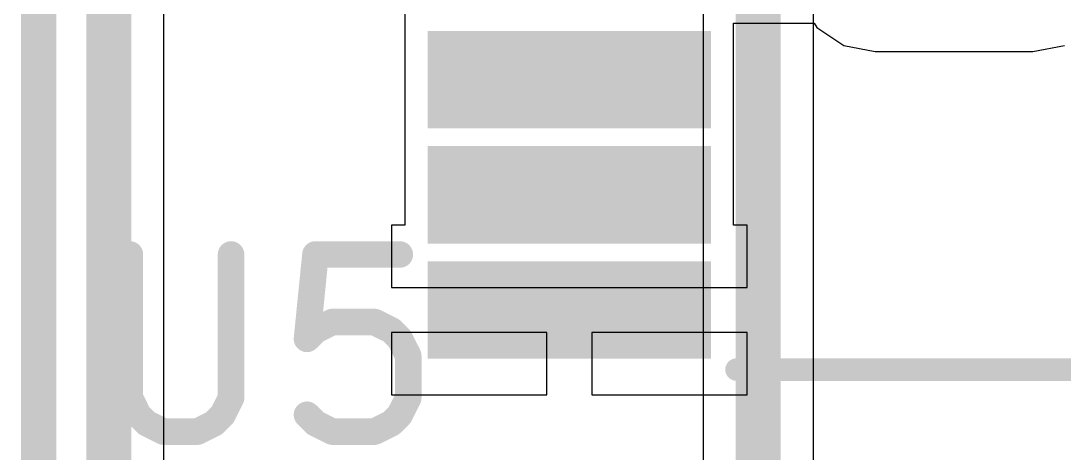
# Model space of a CAD drawing. Header units: inches. Extents: x 0 to 12.4, y -0.6 to 2.2.
# Drawn here: x 2.1051 to 2.337, y 0.4384 to 0.5345 of the extents above; entities that cross this region are included whole.
import ezdxf

# ---------------------------------------------------------------- set-up
doc = ezdxf.new("R2010")
doc.units = ezdxf.units.IN
doc.header["$MEASUREMENT"] = 0
for name, color, linetype in [('Bottom Layer', 5, 'Continuous'), ('Dimension', 6, 'Continuous'), ('Mechanical 4', 56, 'Continuous'), ('Top Layer', 1, 'Continuous'), ('Top Overlay', 2, 'Continuous'), ('Top Paste', 8, 'Continuous'), ('Top Solder', 216, 'Continuous')]:
    doc.layers.add(name, color=color, linetype=linetype)

# ---------------------------------------------------------------- blocks, each defined once
blk = doc.blocks.new('TSSOP_16_1')
at = {"layer": 'Top Layer'}
for points in [[(-0.1437, -0.02953), (-0.08465, -0.02953), (-0.08465, -0.04724), (-0.1437, -0.04724)], [(-0.1437, -0.05512), (-0.08465, -0.05512), (-0.08465, -0.07283), (-0.1437, -0.07283)], [(-0.1437, -0.08071), (-0.08465, -0.08071), (-0.08465, -0.09843), (-0.1437, -0.09843)]]:
    blk.add_hatch(color=1, dxfattribs=at).paths.add_polyline_path(points)
at = {"layer": 'Top Paste'}
for points in [[(-0.1437, -0.02953), (-0.08465, -0.02953), (-0.08465, -0.04724), (-0.1437, -0.04724)], [(-0.1437, -0.05512), (-0.08465, -0.05512), (-0.08465, -0.07283), (-0.1437, -0.07283)], [(-0.1437, -0.08071), (-0.08465, -0.08071), (-0.08465, -0.09843), (-0.1437, -0.09843)]]:
    blk.add_hatch(color=8, dxfattribs=at).paths.add_polyline_path(points)
at = {"layer": 'Top Solder'}
for points in [[(-0.14567, -0.02756), (-0.08268, -0.02756), (-0.08268, -0.04921), (-0.14567, -0.04921)], [(-0.14567, -0.05315), (-0.08268, -0.05315), (-0.08268, -0.0748), (-0.14567, -0.0748)], [(-0.14567, -0.07874), (-0.08268, -0.07874), (-0.08268, -0.10039), (-0.14567, -0.10039)]]:
    blk.add_hatch(color=216, dxfattribs=at).paths.add_polyline_path(points)
at = {"layer": 'Top Overlay'}
blk.add_lwpolyline([(-0.077, -0.10282, 0.005, 0.005, 0), (0.078, -0.10282, 0.005, 0.005, 0)], format="xyseb", dxfattribs=at)
blk.add_lwpolyline([(-0.07825, -0.10282, 0.0025, 0.0025, 1), (-0.07575, -0.10282, 0.0025, 0.0025, 1)], format="xyseb", close=True, dxfattribs=at)

msp = doc.modelspace()

# ---------------------------------------------------------------- linework, layer by layer
at = {"layer": 'Bottom Layer'}
for p, q in [((2.25676, 0.55663), (2.25676, 0.33507)), ((2.28124, 0.33), (2.28124, 0.55663))]:
    msp.add_line(p, q, dxfattribs=at)
msp.add_lwpolyline([(2.269, 0.33, 0.01, 0.01, 0), (2.269, 0.571, 0.01, 0.01, 0)], format="xyseb", dxfattribs=at)
at = {"layer": 'Dimension'}
msp.add_lwpolyline([(2.10907, 0.412, 0.00787, 0.00787, 0), (2.10907, 0.62074, 0.00787, 0.00787, 0)], format="xyseb", dxfattribs=at)
at = {"layer": 'Mechanical 4'}
for points in [[(2.12935, 0.45069, 0.00591, 0.00591, 0), (2.12935, 0.48256, 0.00591, 0.00591, 0)], [(2.15185, 0.45069, 0.00591, 0.00591, 0), (2.15185, 0.48256, 0.00591, 0.00591, 0)], [(2.16872, 0.46381, 0.00591, 0.00591, 0), (2.1706, 0.48256, 0.00591, 0.00591, 0)], [(2.1706, 0.48256, 0.00591, 0.00591, 0), (2.18934, 0.48256, 0.00591, 0.00591, 0)], [(2.16872, 0.46381, 0.00591, 0.00591, 0), (2.1706, 0.46569, 0.00591, 0.00591, 0)], [(2.1706, 0.46569, 0.00591, 0.00591, 0), (2.17434, 0.46756, 0.00591, 0.00591, 0)], [(2.17434, 0.46756, 0.00591, 0.00591, 0), (2.18372, 0.46756, 0.00591, 0.00591, 0)], [(2.18372, 0.46756, 0.00591, 0.00591, 0), (2.18747, 0.46569, 0.00591, 0.00591, 0)], [(2.18747, 0.46569, 0.00591, 0.00591, 0), (2.18934, 0.46381, 0.00591, 0.00591, 0)], [(2.18934, 0.46381, 0.00591, 0.00591, 0), (2.19122, 0.46006, 0.00591, 0.00591, 0)], [(2.19122, 0.45069, 0.00591, 0.00591, 0), (2.19122, 0.46006, 0.00591, 0.00591, 0)], [(2.12935, 0.45069, 0.00591, 0.00591, 0), (2.13122, 0.44694, 0.00591, 0.00591, 0)], [(2.14997, 0.44694, 0.00591, 0.00591, 0), (2.15185, 0.45069, 0.00591, 0.00591, 0)], [(2.18934, 0.44694, 0.00591, 0.00591, 0), (2.19122, 0.45069, 0.00591, 0.00591, 0)], [(2.13122, 0.44694, 0.00591, 0.00591, 0), (2.1331, 0.44506, 0.00591, 0.00591, 0)], [(2.1481, 0.44506, 0.00591, 0.00591, 0), (2.14997, 0.44694, 0.00591, 0.00591, 0)], [(2.16872, 0.44694, 0.00591, 0.00591, 0), (2.1706, 0.44506, 0.00591, 0.00591, 0)], [(2.18747, 0.44506, 0.00591, 0.00591, 0), (2.18934, 0.44694, 0.00591, 0.00591, 0)], [(2.1331, 0.44506, 0.00591, 0.00591, 0), (2.13685, 0.44319, 0.00591, 0.00591, 0)], [(2.14435, 0.44319, 0.00591, 0.00591, 0), (2.1481, 0.44506, 0.00591, 0.00591, 0)], [(2.1706, 0.44506, 0.00591, 0.00591, 0), (2.17434, 0.44319, 0.00591, 0.00591, 0)], [(2.18372, 0.44319, 0.00591, 0.00591, 0), (2.18747, 0.44506, 0.00591, 0.00591, 0)], [(2.13685, 0.44319, 0.00591, 0.00591, 0), (2.14435, 0.44319, 0.00591, 0.00591, 0)], [(2.17434, 0.44319, 0.00591, 0.00591, 0), (2.18372, 0.44319, 0.00591, 0.00591, 0)]]:
    msp.add_lwpolyline(points, format="xyseb", dxfattribs=at)
for points in [[(2.12787, 0.48256, 0.00295, 0.00295, 1), (2.13083, 0.48256, 0.00295, 0.00295, 1)], [(2.15037, 0.48256, 0.00295, 0.00295, 1), (2.15332, 0.48256, 0.00295, 0.00295, 1)], [(2.16912, 0.48256, 0.00295, 0.00295, 1), (2.17207, 0.48256, 0.00295, 0.00295, 1)], [(2.16912, 0.48256, 0.00295, 0.00295, 1), (2.17207, 0.48256, 0.00295, 0.00295, 1)], [(2.18787, 0.48256, 0.00295, 0.00295, 1), (2.19082, 0.48256, 0.00295, 0.00295, 1)], [(2.16912, 0.46569, 0.00295, 0.00295, 1), (2.17207, 0.46569, 0.00295, 0.00295, 1)], [(2.16912, 0.46569, 0.00295, 0.00295, 1), (2.17207, 0.46569, 0.00295, 0.00295, 1)], [(2.17287, 0.46756, 0.00295, 0.00295, 1), (2.17582, 0.46756, 0.00295, 0.00295, 1)], [(2.17287, 0.46756, 0.00295, 0.00295, 1), (2.17582, 0.46756, 0.00295, 0.00295, 1)], [(2.18224, 0.46756, 0.00295, 0.00295, 1), (2.18519, 0.46756, 0.00295, 0.00295, 1)], [(2.18224, 0.46756, 0.00295, 0.00295, 1), (2.18519, 0.46756, 0.00295, 0.00295, 1)], [(2.18599, 0.46569, 0.00295, 0.00295, 1), (2.18894, 0.46569, 0.00295, 0.00295, 1)], [(2.18599, 0.46569, 0.00295, 0.00295, 1), (2.18894, 0.46569, 0.00295, 0.00295, 1)], [(2.16724, 0.46381, 0.00295, 0.00295, 1), (2.1702, 0.46381, 0.00295, 0.00295, 1)], [(2.16724, 0.46381, 0.00295, 0.00295, 1), (2.1702, 0.46381, 0.00295, 0.00295, 1)], [(2.18787, 0.46381, 0.00295, 0.00295, 1), (2.19082, 0.46381, 0.00295, 0.00295, 1)], [(2.18787, 0.46381, 0.00295, 0.00295, 1), (2.19082, 0.46381, 0.00295, 0.00295, 1)], [(2.18974, 0.46006, 0.00295, 0.00295, 1), (2.19269, 0.46006, 0.00295, 0.00295, 1)], [(2.18974, 0.46006, 0.00295, 0.00295, 1), (2.19269, 0.46006, 0.00295, 0.00295, 1)], [(2.12787, 0.45069, 0.00295, 0.00295, 1), (2.13083, 0.45069, 0.00295, 0.00295, 1)], [(2.12787, 0.45069, 0.00295, 0.00295, 1), (2.13083, 0.45069, 0.00295, 0.00295, 1)], [(2.15037, 0.45069, 0.00295, 0.00295, 1), (2.15332, 0.45069, 0.00295, 0.00295, 1)], [(2.15037, 0.45069, 0.00295, 0.00295, 1), (2.15332, 0.45069, 0.00295, 0.00295, 1)], [(2.18974, 0.45069, 0.00295, 0.00295, 1), (2.19269, 0.45069, 0.00295, 0.00295, 1)], [(2.18974, 0.45069, 0.00295, 0.00295, 1), (2.19269, 0.45069, 0.00295, 0.00295, 1)], [(2.12975, 0.44694, 0.00295, 0.00295, 1), (2.1327, 0.44694, 0.00295, 0.00295, 1)], [(2.12975, 0.44694, 0.00295, 0.00295, 1), (2.1327, 0.44694, 0.00295, 0.00295, 1)], [(2.1485, 0.44694, 0.00295, 0.00295, 1), (2.15145, 0.44694, 0.00295, 0.00295, 1)], [(2.1485, 0.44694, 0.00295, 0.00295, 1), (2.15145, 0.44694, 0.00295, 0.00295, 1)], [(2.16724, 0.44694, 0.00295, 0.00295, 1), (2.1702, 0.44694, 0.00295, 0.00295, 1)], [(2.18787, 0.44694, 0.00295, 0.00295, 1), (2.19082, 0.44694, 0.00295, 0.00295, 1)], [(2.18787, 0.44694, 0.00295, 0.00295, 1), (2.19082, 0.44694, 0.00295, 0.00295, 1)], [(2.13162, 0.44506, 0.00295, 0.00295, 1), (2.13458, 0.44506, 0.00295, 0.00295, 1)], [(2.13162, 0.44506, 0.00295, 0.00295, 1), (2.13458, 0.44506, 0.00295, 0.00295, 1)], [(2.14662, 0.44506, 0.00295, 0.00295, 1), (2.14957, 0.44506, 0.00295, 0.00295, 1)], [(2.14662, 0.44506, 0.00295, 0.00295, 1), (2.14957, 0.44506, 0.00295, 0.00295, 1)], [(2.16912, 0.44506, 0.00295, 0.00295, 1), (2.17207, 0.44506, 0.00295, 0.00295, 1)], [(2.16912, 0.44506, 0.00295, 0.00295, 1), (2.17207, 0.44506, 0.00295, 0.00295, 1)], [(2.18599, 0.44506, 0.00295, 0.00295, 1), (2.18894, 0.44506, 0.00295, 0.00295, 1)], [(2.18599, 0.44506, 0.00295, 0.00295, 1), (2.18894, 0.44506, 0.00295, 0.00295, 1)], [(2.13537, 0.44319, 0.00295, 0.00295, 1), (2.13833, 0.44319, 0.00295, 0.00295, 1)], [(2.13537, 0.44319, 0.00295, 0.00295, 1), (2.13833, 0.44319, 0.00295, 0.00295, 1)], [(2.14287, 0.44319, 0.00295, 0.00295, 1), (2.14582, 0.44319, 0.00295, 0.00295, 1)], [(2.14287, 0.44319, 0.00295, 0.00295, 1), (2.14582, 0.44319, 0.00295, 0.00295, 1)], [(2.17287, 0.44319, 0.00295, 0.00295, 1), (2.17582, 0.44319, 0.00295, 0.00295, 1)], [(2.17287, 0.44319, 0.00295, 0.00295, 1), (2.17582, 0.44319, 0.00295, 0.00295, 1)], [(2.18224, 0.44319, 0.00295, 0.00295, 1), (2.18519, 0.44319, 0.00295, 0.00295, 1)], [(2.18224, 0.44319, 0.00295, 0.00295, 1), (2.18519, 0.44319, 0.00295, 0.00295, 1)]]:
    msp.add_lwpolyline(points, format="xyseb", close=True, dxfattribs=at)
at = {"layer": 'Top Layer'}
for p, q in [((2.19047, 0.55673), (2.19047, 0.53114)), ((2.13693, 0.12569), (2.13693, 0.54139)), ((2.26353, 0.48909), (2.26353, 0.53397)), ((2.26353, 0.53397), (2.28139, 0.53397)), ((2.28139, 0.53397), (2.28202, 0.53302)), ((2.19047, 0.53114), (2.19047, 0.48909)), ((2.28202, 0.53302), (2.28798, 0.52904)), ((2.28798, 0.52904), (2.295, 0.52765)), ((2.33, 0.52765), (2.33702, 0.52904)), ((2.295, 0.52765), (2.33, 0.52765)), ((2.19047, 0.48909), (2.18747, 0.48909)), ((2.18747, 0.48909), (2.18747, 0.47523)), ((2.26653, 0.48909), (2.26353, 0.48909)), ((2.26653, 0.47523), (2.26653, 0.48909)), ((2.18747, 0.47523), (2.26653, 0.47523)), ((2.222, 0.46523), (2.18747, 0.46523)), ((2.18747, 0.46523), (2.18747, 0.45137)), ((2.222, 0.45137), (2.222, 0.46523)), ((2.26653, 0.46523), (2.232, 0.46523)), ((2.232, 0.46523), (2.232, 0.45137)), ((2.26653, 0.45137), (2.26653, 0.46523)), ((2.18747, 0.45137), (2.222, 0.45137)), ((2.232, 0.45137), (2.26653, 0.45137))]:
    msp.add_line(p, q, dxfattribs=at)
msp.add_lwpolyline([(2.12469, 0.12569, 0.01, 0.01, 0), (2.12469, 1.21565, 0.01, 0.01, 0)], format="xyseb", dxfattribs=at)

# ---------------------------------------------------------------- block references
msp.add_blockref('TSSOP_16_1', (2.34117, 0.5598))

doc.saveas('drawing.dxf')
